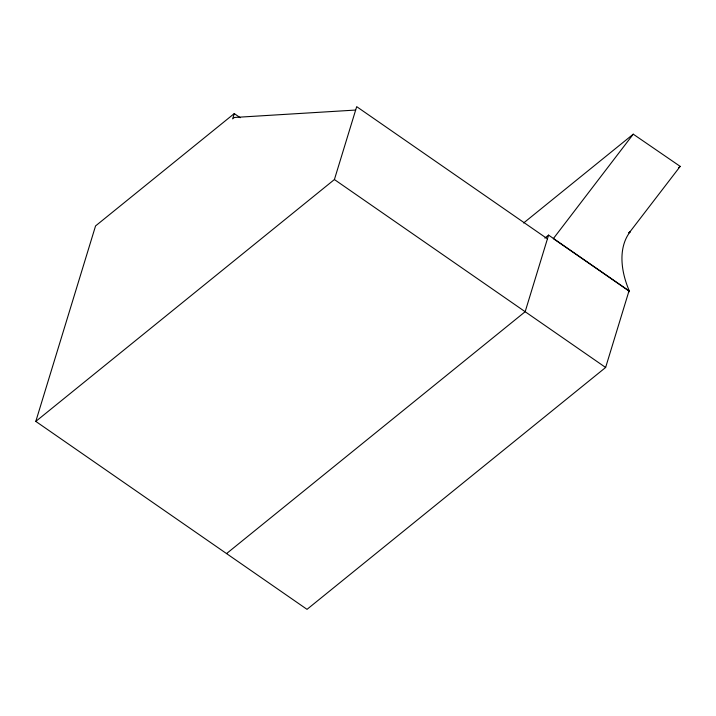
<?xml version="1.0" encoding="UTF-8"?>
<svg xmlns="http://www.w3.org/2000/svg" width="716" height="716" viewBox="0 0 716 716"><rect width="100%" height="100%" fill="white"/><g stroke="black" fill="none" stroke-linecap="round" stroke-linejoin="round"><path stroke-width="1.07" d="M240.227 117.71L234.266 113.584L95.559 225.925L35.8 421.402L307.021 609.343L605.629 367.478L629.024 290.857L548.581 235.108L544.867 238.115M234.266 113.584L232.646 118.865L234.374 117.469L355.646 110.058M35.8 421.402L334.408 179.537L356.693 106.657L547.436 238.831L525.159 311.72L226.551 553.584M547.436 238.831L548.581 235.108M629.767 232.074L680.2 166.381L633.257 134.178L523.611 222.989M553.45 238.491L633.257 134.178M678.526 167.732L680.2 166.381M628.925 232.745L629.48 232.297M628.908 232.763L629.471 232.315M629.749 232.091L630.304 231.635M628.388 292.298L629.498 291.394C624.916 280.788 621.855 269.359 621.944 257.742A73.265 48.205 51 0 1 630.304 231.635M553.343 238.634L629.498 291.394M334.408 179.537L605.629 367.478"/></g></svg>
